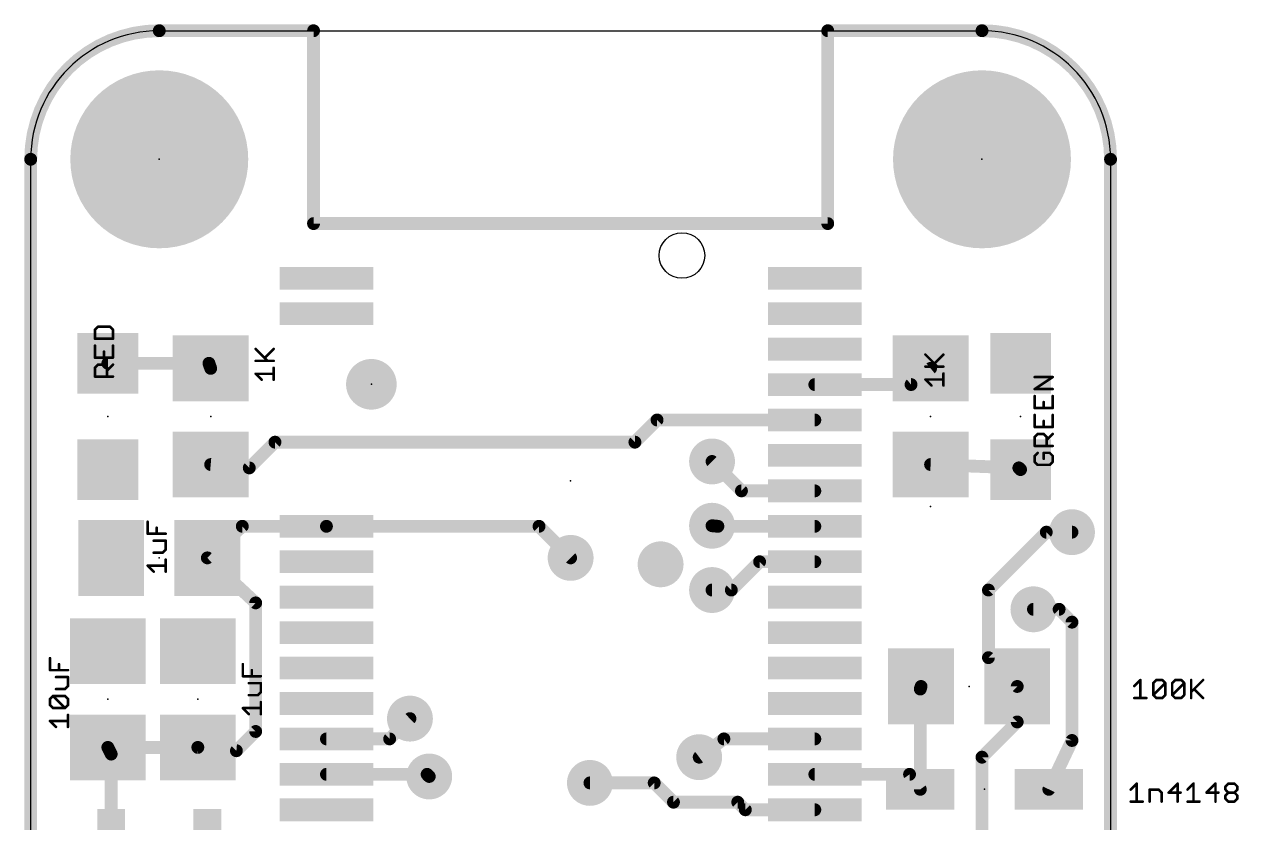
# Model space of a CAD drawing. Extents: x -0.1 to 24.3, y -0.1 to 31.9.
# Drawn here: x -0.13 to 23.87, y 16.1 to 31.88 of the extents above; entities that cross this region are included whole.
import ezdxf

# ---------------------------------------------------------------- set-up
doc = ezdxf.new("R2010")
doc.units = 0
for name, color, linetype in [('1', 12, 'CONTINUOUS'), ('17', 110, 'CONTINUOUS'), ('18', 110, 'CONTINUOUS'), ('20', 53, 'CONTINUOUS'), ('23', 53, 'CONTINUOUS'), ('27', 253, 'CONTINUOUS')]:
    doc.layers.add(name, color=color, linetype=linetype)

# ---------------------------------------------------------------- blocks, each defined once
blk = doc.blocks.new('RECT')
blk.add_solid([(-0.5, -0.5), (0.5, -0.5), (-0.5, 0.5), (0.5, 0.5)])
blk = doc.blocks.new('PIE')
at = {"const_width": 0.5}
blk.add_lwpolyline([(0, -0.25, 1), (0, 0.25, 1), (0, -0.25)], format="xyb", dxfattribs=at)
blk = doc.blocks.new('ROUNDP')
at = {"const_width": 0.5}
blk.add_lwpolyline([(0, -0.25, 1), (0, 0.25, 1), (0, -0.25)], format="xyb", dxfattribs=at)
blk = doc.blocks.new('ROUNDV')
at = {"const_width": 0.5}
blk.add_lwpolyline([(0, -0.25, 1), (0, 0.25, 1), (0, -0.25)], format="xyb", dxfattribs=at)

msp = doc.modelspace()

# ---------------------------------------------------------------- linework, layer by layer
at = {"layer": '1'}
for points, const_width in [([(2.54, 31.75, 0.4142), (0, 29.21)], 0.254), ([(2.54, 31.8135, 1), (2.54, 31.6865)], 0.127), ([(2.54, 31.6865, 1), (2.54, 31.8135)], 0.127), ([(5.6515, 31.75, 1), (5.5245, 31.75)], 0.127), ([(5.588, 31.6865, 1), (5.588, 31.8135)], 0.127), ([(15.8115, 31.75, 1), (15.6845, 31.75)], 0.127), ([(15.748, 31.8135, 1), (15.748, 31.6865)], 0.127), ([(21.336, 29.21, 0.4142), (18.796, 31.75)], 0.254), ([(18.796, 31.8135, 1), (18.796, 31.6865)], 0.127), ([(18.796, 31.6865, 1), (18.796, 31.8135)], 0.127), ([(0.0635, 29.21, 1), (-0.0635, 29.21)], 0.127), ([(21.3995, 29.21, 1), (21.2725, 29.21)], 0.127), ([(-0.0635, 29.21, 1), (0.0635, 29.21)], 0.127), ([(21.2725, 29.21, 1), (21.3995, 29.21)], 0.127), ([(5.588, 28.0035, 1), (5.588, 27.8765)], 0.127), ([(5.5245, 27.94, 1), (5.6515, 27.94)], 0.127), ([(15.6845, 27.94, 1), (15.8115, 27.94)], 0.127), ([(15.748, 27.8765, 1), (15.748, 28.0035)], 0.127), ([(1.524, 25.2435, 1), (1.524, 25.1165)], 0.127), ([(3.5821, 25.2004, 1), (3.4619, 25.1596)], 0.127), ([(3.522, 25.1165, 1), (3.522, 25.2435)], 0.127), ([(17.8205, 25.0311, 1), (17.7395, 25.1289)], 0.127), ([(3.4959, 25.0596, 1), (3.6161, 25.1004)], 0.127), ([(15.493, 24.8235, 1), (15.493, 24.6965)], 0.127), ([(17.3535, 24.8089, 1), (17.4345, 24.7111)], 0.127), ([(17.394, 24.6965, 1), (17.394, 24.8235)], 0.127), ([(12.376, 24.1235, 1), (12.376, 23.9965)], 0.127), ([(12.4209, 24.0151, 1), (12.3311, 24.1049)], 0.127), ([(15.493, 23.9965, 1), (15.493, 24.1235)], 0.127), ([(4.826, 23.6855, 1), (4.826, 23.5585)], 0.127), ([(4.8709, 23.5771, 1), (4.7811, 23.6669)], 0.127), ([(11.8931, 23.6669, 1), (11.9829, 23.5771)], 0.127), ([(11.938, 23.5585, 1), (11.938, 23.6855)], 0.127), ([(3.5615, 23.2433, 1), (3.5505, 23.1167)], 0.127), ([(13.5069, 23.2859, 1), (13.4171, 23.1961)], 0.127), ([(17.7824, 23.2435, 1), (17.7776, 23.1165)], 0.127), ([(4.2731, 23.1589, 1), (4.3629, 23.0691)], 0.127), ([(4.3125, 23.0507, 1), (4.3235, 23.1773)], 0.127), ([(19.5689, 23.1589, 1), (19.4791, 23.0691)], 0.127), ([(19.5131, 23.0351, 1), (19.6029, 23.1249)], 0.127), ([(19.5216, 23.0505, 1), (19.5264, 23.1775)], 0.127), ([(14.043, 22.7235, 1), (14.043, 22.5965)], 0.127), ([(13.9981, 22.6151, 1), (14.0879, 22.7049)], 0.127), ([(15.493, 22.5965, 1), (15.493, 22.7235)], 0.127), ([(4.18, 22.0235, 1), (4.18, 21.8965)], 0.127), ([(4.2226, 21.9129, 1), (4.1374, 22.0071)], 0.127), ([(5.843, 22.0235, 1), (5.843, 21.8965)], 0.127), ([(5.843, 21.8965, 1), (5.843, 22.0235)], 0.127), ([(10.0889, 22.0049, 1), (9.9991, 21.9151)], 0.127), ([(10.044, 21.8965, 1), (10.044, 22.0235)], 0.127), ([(13.468, 22.0342, 1), (13.456, 21.9078)], 0.127), ([(13.578, 22.0235, 1), (13.578, 21.8965)], 0.127), ([(13.572, 21.8968, 1), (13.584, 22.0232)], 0.127), ([(15.493, 21.8965, 1), (15.493, 22.0235)], 0.127), ([(20.066, 21.9075, 1), (20.066, 21.7805)], 0.127), ([(20.1109, 21.7991, 1), (20.0211, 21.8889)], 0.127), ([(20.574, 21.7805, 1), (20.574, 21.9075)], 0.127), ([(3.5333, 21.3825, 1), (3.4467, 21.2895)], 0.127), ([(3.4474, 21.3831, 1), (3.5326, 21.2889)], 0.127), ([(10.6231, 21.2911, 1), (10.7129, 21.3809)], 0.127), ([(14.402, 21.3235, 1), (14.402, 21.1965)], 0.127), ([(14.4469, 21.2151, 1), (14.3571, 21.3049)], 0.127), ([(15.493, 21.1965, 1), (15.493, 21.3235)], 0.127), ([(13.462, 20.7645, 1), (13.462, 20.6375)], 0.127), ([(13.7981, 20.7459, 1), (13.8879, 20.6561)], 0.127), ([(13.843, 20.6375, 1), (13.843, 20.7645)], 0.127), ([(18.9865, 20.701, 1), (18.8595, 20.701)], 0.127), ([(18.8781, 20.7459, 1), (18.9679, 20.6561)], 0.127), ([(4.5085, 20.447, 1), (4.3815, 20.447)], 0.127), ([(4.4017, 20.4005, 1), (4.4883, 20.4935)], 0.127), ([(19.812, 20.3835, 1), (19.812, 20.2565)], 0.127), ([(20.3649, 20.3649, 1), (20.2751, 20.2751)], 0.127), ([(20.32, 20.2565, 1), (20.32, 20.3835)], 0.127), ([(20.6375, 20.066, 1), (20.5105, 20.066)], 0.127), ([(20.5291, 20.0211, 1), (20.6189, 20.1109)], 0.127), ([(18.9679, 19.4099, 1), (18.8781, 19.3201)], 0.127), ([(18.8595, 19.365, 1), (18.9865, 19.365)], 0.127), ([(17.6403, 18.7452, 1), (17.5133, 18.7452)], 0.127), ([(17.516, 18.7634, 1), (17.6376, 18.727)], 0.127), ([(17.6528, 18.7778, 1), (17.5312, 18.8142)], 0.127), ([(19.5555, 18.796, 1), (19.4285, 18.796)], 0.127), ([(19.4471, 18.7511, 1), (19.5369, 18.8409)], 0.127), ([(7.5379, 18.1161, 1), (7.4481, 18.2059)], 0.127), ([(4.4899, 17.8621, 1), (4.4001, 17.9519)], 0.127), ([(19.4285, 18.095, 1), (19.5555, 18.095)], 0.127), ([(19.5369, 18.0501, 1), (19.4471, 18.1399)], 0.127), ([(4.3815, 17.907, 1), (4.5085, 17.907)], 0.127), ([(5.843, 17.8235, 1), (5.843, 17.6965)], 0.127), ([(7.0471, 17.8049, 1), (7.1369, 17.7151)], 0.127), ([(7.092, 17.6965, 1), (7.092, 17.8235)], 0.127), ([(13.696, 17.8235, 1), (13.696, 17.6965)], 0.127), ([(13.7338, 17.709, 1), (13.6582, 17.811)], 0.127), ([(15.493, 17.6965, 1), (15.493, 17.8235)], 0.127), ([(20.5105, 17.7292, 1), (20.6375, 17.7292)], 0.127), ([(20.6314, 17.702, 1), (20.5166, 17.7564)], 0.127), ([(1.524, 17.6555, 1), (1.524, 17.5285)], 0.127), ([(1.5808, 17.6204, 1), (1.4672, 17.5636)], 0.127), ([(1.6535, 17.46, 1), (1.5265, 17.46)], 0.127), ([(1.5332, 17.4316, 1), (1.6468, 17.4884)], 0.127), ([(3.3075, 17.6553, 1), (3.2965, 17.5287)], 0.127), ([(3.302, 17.5285, 1), (3.302, 17.6555)], 0.127), ([(4.0191, 17.5709, 1), (4.1089, 17.4811)], 0.127), ([(4.0585, 17.4627, 1), (4.0695, 17.5893)], 0.127), ([(18.8595, 17.399, 1), (18.7325, 17.399)], 0.127), ([(13.1702, 17.45, 1), (13.2458, 17.348)], 0.127), ([(18.7511, 17.4439, 1), (18.8409, 17.3541)], 0.127), ([(5.843, 17.1235, 1), (5.843, 16.9965)], 0.127), ([(7.8769, 17.1049, 1), (7.7871, 17.0151)], 0.127), ([(7.8291, 16.9731, 1), (7.9189, 17.0629)], 0.127), ([(7.832, 16.9965, 1), (7.832, 17.1235)], 0.127), ([(15.493, 17.1235, 1), (15.493, 16.9965)], 0.127), ([(17.4164, 17.097, 1), (17.3132, 17.023)], 0.127), ([(17.3648, 16.9965, 1), (17.3648, 17.1235)], 0.127), ([(11.049, 16.9545, 1), (11.049, 16.8275)], 0.127), ([(12.3639, 16.9359, 1), (12.2741, 16.8461)], 0.127), ([(12.319, 16.8275, 1), (12.319, 16.9545)], 0.127), ([(17.5133, 16.764, 1), (17.6403, 16.764)], 0.127), ([(17.5252, 16.727, 1), (17.6284, 16.801)], 0.127), ([(20.0594, 16.7912, 1), (20.1742, 16.7368)], 0.127), ([(12.7, 16.5735, 1), (12.7, 16.4465)], 0.127), ([(12.6551, 16.4651, 1), (12.7449, 16.5549)], 0.127), ([(14.0149, 16.5549, 1), (13.9251, 16.4651)], 0.127), ([(13.97, 16.4465, 1), (13.97, 16.5735)], 0.127), ([(14.12, 16.4235, 1), (14.12, 16.2965)], 0.127), ([(14.0751, 16.3151, 1), (14.1649, 16.4049)], 0.127), ([(15.493, 16.2965, 1), (15.493, 16.4235)], 0.127)]:
    msp.add_lwpolyline(points, format="xyb", dxfattribs=dict(at, const_width=const_width))
at = {"layer": '1', "const_width": 0.254}
for points in [[(2.54, 31.75), (5.588, 31.75)], [(5.588, 31.75), (5.588, 27.94)], [(15.748, 27.94), (15.748, 31.75)], [(15.748, 31.75), (18.796, 31.75)], [(0, 0), (0, 29.21)], [(21.336, 29.21), (21.336, 0)], [(5.588, 27.94), (15.748, 27.94)], [(1.524, 25.18), (3.522, 25.18)], [(3.522, 25.18), (3.556, 25.08)], [(17.394, 24.76), (17.78, 25.08)], [(15.493, 24.76), (17.394, 24.76)], [(12.376, 24.06), (11.938, 23.622)], [(15.493, 24.06), (12.376, 24.06)], [(4.826, 23.622), (4.318, 23.114)], [(11.938, 23.622), (4.826, 23.622)], [(4.318, 23.114), (3.556, 23.18)], [(14.043, 22.66), (13.462, 23.241)], [(17.78, 23.18), (19.524, 23.114)], [(19.524, 23.114), (19.558, 23.08)], [(15.493, 22.66), (14.043, 22.66)], [(4.18, 21.96), (3.49, 21.336)], [(5.843, 21.96), (4.18, 21.96)], [(5.843, 21.96), (10.044, 21.96)], [(10.044, 21.96), (10.668, 21.336)], [(13.578, 21.96), (13.462, 21.971)], [(15.493, 21.96), (13.578, 21.96)], [(18.923, 20.701), (20.066, 21.844)], [(20.066, 21.844), (20.574, 21.844)], [(3.49, 21.336), (4.445, 20.447)], [(14.402, 21.26), (13.843, 20.701)], [(15.493, 21.26), (14.402, 21.26)], [(13.843, 20.701), (13.462, 20.701)], [(18.923, 19.365), (18.923, 20.701)], [(4.445, 20.447), (4.445, 17.907)], [(19.812, 20.32), (20.32, 20.32)], [(20.32, 20.32), (20.574, 20.066)], [(20.574, 20.066), (20.574, 17.7292)], [(19.492, 18.796), (18.923, 19.365)], [(17.5768, 18.7452), (17.592, 18.796)], [(17.5768, 16.764), (17.5768, 18.7452)], [(19.492, 18.095), (19.492, 18.796)], [(7.092, 17.76), (7.493, 18.161)], [(4.445, 17.907), (4.064, 17.526)], [(18.796, 17.399), (19.492, 18.095)], [(5.843, 17.76), (7.092, 17.76)], [(13.696, 17.76), (13.208, 17.399)], [(15.493, 17.76), (13.696, 17.76)], [(20.574, 17.7292), (20.1168, 16.764)], [(3.302, 17.592), (1.524, 17.592)], [(1.59, 17.46), (1.524, 17.592)], [(1.59, 15.7781), (1.59, 17.46)], [(4.064, 17.526), (3.302, 17.592)], [(18.796, 17.399), (18.796, 15.748)], [(5.843, 17.06), (7.832, 17.06)], [(7.832, 17.06), (7.874, 17.018)], [(15.493, 17.06), (17.3648, 17.06)], [(17.3648, 17.06), (17.5768, 16.764)], [(11.049, 16.891), (12.319, 16.891)], [(12.319, 16.891), (12.7, 16.51)], [(12.7, 16.51), (13.97, 16.51)], [(13.97, 16.51), (14.12, 16.36)], [(15.493, 16.36), (14.12, 16.36)]]:
    msp.add_lwpolyline(points, dxfattribs=at)
at = {"layer": '20'}
for p, q in [((2.54, 31.75), (18.796, 31.75)), ((0, 0), (0, 29.21)), ((21.336, 29.21), (21.336, 0))]:
    msp.add_line(p, q, dxfattribs=at)
msp.add_circle((12.868, 27.31), 0.45, dxfattribs=at)
for centre, start, end in [((2.54, 29.21), 90, 180), ((18.796, 29.21), 0, 90)]:
    msp.add_arc(centre, 2.54, start, end, dxfattribs=at)
at = {"layer": '23'}
for p in [(2.54, 29.21), (18.796, 29.21), (6.731, 24.765), (1.524, 24.13), (3.556, 24.13), (17.78, 24.13), (19.558, 24.13), (10.668, 22.86), (17.78, 22.352), (2.54, 21.336), (18.542, 18.796), (1.524, 18.542), (3.302, 18.542), (18.8468, 16.764)]:
    msp.add_point(p, dxfattribs=at)
at = {"layer": '27', "const_width": 0.0508}
for points in [[(1.329, 25.9031), (1.2697, 25.8438)], [(1.5663, 25.9031), (1.329, 25.9031)], [(1.6256, 25.8438), (1.5663, 25.9031)], [(1.2697, 25.8438), (1.2697, 25.6658)], [(1.2697, 25.6658), (1.6256, 25.6658)], [(1.6256, 25.6658), (1.6256, 25.8438)], [(1.2697, 25.5289), (1.2697, 25.2916)], [(1.4477, 25.2916), (1.4477, 25.4102)], [(1.6256, 25.2916), (1.6256, 25.5289)], [(4.682, 25.2281), (4.4447, 25.4654)], [(4.6227, 25.2874), (4.8006, 25.4654)], [(1.2697, 25.2916), (1.6256, 25.2916)], [(4.4447, 25.2281), (4.8006, 25.2281)], [(17.9154, 25.1147), (17.6781, 25.352)], [(17.856, 25.174), (18.034, 25.352)], [(1.2697, 25.0953), (1.329, 25.1547)], [(1.2697, 24.9174), (1.2697, 25.0953)], [(1.329, 25.1547), (1.4477, 25.1547)], [(1.4477, 25.1547), (1.507, 25.0953)], [(1.507, 25.036), (1.6256, 25.1547)], [(1.507, 25.0953), (1.507, 24.9174)], [(4.5633, 24.8539), (4.4447, 24.9725)], [(4.4447, 24.9725), (4.8006, 24.9725)], [(4.8006, 24.8539), (4.8006, 25.0912)], [(17.6781, 25.1147), (18.034, 25.1147)], [(18.034, 24.7405), (18.034, 24.9778)], [(1.6256, 24.9174), (1.2697, 24.9174)], [(17.7967, 24.7405), (17.6781, 24.8591)], [(17.6781, 24.8591), (18.034, 24.8591)], [(19.8371, 24.6702), (20.193, 24.9075)], [(20.193, 24.9075), (19.8371, 24.9075)], [(20.193, 24.6702), (19.8371, 24.6702)], [(19.8371, 24.5333), (19.8371, 24.296)], [(20.193, 24.296), (20.193, 24.5333)], [(19.8371, 24.296), (20.193, 24.296)], [(20.0151, 24.296), (20.0151, 24.4146)], [(19.8371, 24.159), (19.8371, 23.9218)], [(20.0151, 23.9218), (20.0151, 24.0404)], [(20.193, 23.9218), (20.193, 24.159)], [(19.8371, 23.9218), (20.193, 23.9218)], [(19.8371, 23.7255), (19.8964, 23.7848)], [(19.8964, 23.7848), (20.0151, 23.7848)], [(20.0151, 23.7848), (20.0744, 23.7255)], [(20.0744, 23.6662), (20.193, 23.7848)], [(19.8371, 23.5476), (19.8371, 23.7255)], [(20.193, 23.5476), (19.8371, 23.5476)], [(20.0744, 23.7255), (20.0744, 23.5476)], [(19.8964, 23.4106), (19.8371, 23.3513)], [(19.8371, 23.3513), (19.8371, 23.2327)], [(20.1337, 23.4106), (20.0151, 23.4106)], [(20.0151, 23.4106), (20.0151, 23.292)], [(20.193, 23.3513), (20.1337, 23.4106)], [(20.193, 23.2327), (20.193, 23.3513)], [(19.8371, 23.2327), (19.8964, 23.1734)], [(19.8964, 23.1734), (20.1337, 23.1734)], [(20.1337, 23.1734), (20.193, 23.2327)], [(2.3111, 21.8127), (2.3111, 22.05)], [(2.667, 21.8127), (2.3111, 21.8127)], [(2.4891, 21.8127), (2.4891, 21.9313)], [(2.667, 21.6758), (2.4297, 21.6758)], [(2.667, 21.4978), (2.667, 21.6758)], [(2.4297, 21.4385), (2.6077, 21.4385)], [(2.6077, 21.4385), (2.667, 21.4978)], [(2.4297, 21.0643), (2.3111, 21.1829)], [(2.3111, 21.1829), (2.667, 21.1829)], [(2.667, 21.0643), (2.667, 21.3015)], [(0.3807, 19.1185), (0.3807, 19.3558)], [(0.5586, 19.1185), (0.5586, 19.2372)], [(4.1907, 18.9983), (4.1907, 19.2356)], [(0.7366, 19.1185), (0.3807, 19.1185)], [(0.7366, 18.9816), (0.4993, 18.9816)], [(0.7366, 18.8036), (0.7366, 18.9816)], [(4.5466, 18.9983), (4.1907, 18.9983)], [(4.3687, 18.9983), (4.3687, 19.1169)], [(0.4993, 18.7443), (0.6773, 18.7443)], [(0.6773, 18.7443), (0.7366, 18.8036)], [(4.5466, 18.8614), (4.3093, 18.8614)], [(4.5466, 18.6834), (4.5466, 18.8614)], [(21.8059, 18.8047), (21.9245, 18.9233)], [(21.9245, 18.9233), (21.9245, 18.5674)], [(22.1801, 18.864), (22.2394, 18.9233)], [(22.1801, 18.6267), (22.1801, 18.864)], [(22.1801, 18.6267), (22.4174, 18.864)], [(22.2394, 18.9233), (22.3581, 18.9233)], [(22.3581, 18.9233), (22.4174, 18.864)], [(22.4174, 18.864), (22.4174, 18.6267)], [(22.5543, 18.864), (22.6136, 18.9233)], [(22.5543, 18.6267), (22.5543, 18.864)], [(22.5543, 18.6267), (22.7916, 18.864)], [(22.6136, 18.9233), (22.7323, 18.9233)], [(22.7323, 18.9233), (22.7916, 18.864)], [(22.7916, 18.864), (22.7916, 18.6267)], [(22.9285, 18.9233), (22.9285, 18.5674)], [(22.9285, 18.686), (23.1658, 18.9233)], [(22.9878, 18.7454), (23.1658, 18.5674)], [(0.3807, 18.5481), (0.44, 18.6074)], [(0.3807, 18.4294), (0.3807, 18.5481)], [(0.44, 18.6074), (0.6773, 18.6074)], [(0.6773, 18.3701), (0.44, 18.6074)], [(0.6773, 18.6074), (0.7366, 18.5481)], [(0.7366, 18.5481), (0.7366, 18.4294)], [(4.3093, 18.6241), (4.4873, 18.6241)], [(4.4873, 18.6241), (4.5466, 18.6834)], [(4.5466, 18.2499), (4.5466, 18.4872)], [(21.8059, 18.5674), (22.0432, 18.5674)], [(22.2394, 18.5674), (22.1801, 18.6267)], [(22.3581, 18.5674), (22.2394, 18.5674)], [(22.4174, 18.6267), (22.3581, 18.5674)], [(22.6136, 18.5674), (22.5543, 18.6267)], [(22.7323, 18.5674), (22.6136, 18.5674)], [(22.7916, 18.6267), (22.7323, 18.5674)], [(0.44, 18.3701), (0.3807, 18.4294)], [(0.6773, 18.3701), (0.44, 18.3701)], [(0.7366, 18.4294), (0.6773, 18.3701)], [(0.7366, 17.9959), (0.7366, 18.2332)], [(4.3093, 18.2499), (4.1907, 18.3685)], [(4.1907, 18.3685), (4.5466, 18.3685)], [(0.4993, 17.9959), (0.3807, 18.1145)], [(0.3807, 18.1145), (0.7366, 18.1145)], [(21.7346, 16.7587), (21.8532, 16.8773)], [(21.8532, 16.8773), (21.8532, 16.5214)], [(22.661, 16.8773), (22.483, 16.6993)], [(22.661, 16.5214), (22.661, 16.8773)], [(22.8572, 16.7587), (22.9759, 16.8773)], [(22.9759, 16.8773), (22.9759, 16.5214)], [(23.4094, 16.8773), (23.2314, 16.6993)], [(23.4094, 16.5214), (23.4094, 16.8773)], [(23.6056, 16.818), (23.6649, 16.8773)], [(23.6056, 16.7587), (23.6056, 16.818)], [(23.6649, 16.8773), (23.7836, 16.8773)], [(23.7836, 16.8773), (23.8429, 16.818)], [(23.8429, 16.818), (23.8429, 16.7587)], [(22.1088, 16.5214), (22.1088, 16.7587)], [(22.1088, 16.7587), (22.2868, 16.7587)], [(22.2868, 16.7587), (22.3461, 16.6993)], [(22.3461, 16.6993), (22.3461, 16.5214)], [(22.483, 16.6993), (22.7203, 16.6993)], [(23.2314, 16.6993), (23.4687, 16.6993)], [(23.6649, 16.6993), (23.6056, 16.7587)], [(23.6056, 16.64), (23.6649, 16.6993)], [(23.6056, 16.5807), (23.6056, 16.64)], [(23.6649, 16.5214), (23.6056, 16.5807)], [(23.6649, 16.6993), (23.7836, 16.6993)], [(23.8429, 16.7587), (23.7836, 16.6993)], [(23.7836, 16.6993), (23.8429, 16.64)], [(23.8429, 16.5807), (23.7836, 16.5214)], [(23.8429, 16.64), (23.8429, 16.5807)], [(21.7346, 16.5214), (21.9719, 16.5214)], [(22.8572, 16.5214), (23.0945, 16.5214)], [(23.7836, 16.5214), (23.6649, 16.5214)]]:
    msp.add_lwpolyline(points, dxfattribs=at)
at = {"layer": '27', "const_width": 0.0254}
for points in [[(1.329, 25.9158, 1), (1.329, 25.8904)], [(1.338, 25.8941, 1), (1.32, 25.9121)], [(1.5753, 25.9121, 1), (1.5573, 25.8941)], [(1.5663, 25.8904, 1), (1.5663, 25.9158)], [(1.2824, 25.8438, 1), (1.257, 25.8438)], [(1.2607, 25.8527, 1), (1.2787, 25.8348)], [(1.2697, 25.6785, 1), (1.2697, 25.6531)], [(1.257, 25.6658, 1), (1.2824, 25.6658)], [(1.6383, 25.8438, 1), (1.6129, 25.8438)], [(1.6129, 25.6658, 1), (1.6383, 25.6658)], [(1.6166, 25.8348, 1), (1.6346, 25.8527)], [(1.6256, 25.6531, 1), (1.6256, 25.6785)], [(1.2824, 25.5289, 1), (1.257, 25.5289)], [(1.4604, 25.4102, 1), (1.435, 25.4102)], [(1.6383, 25.5289, 1), (1.6129, 25.5289)], [(4.4537, 25.4744, 1), (4.4357, 25.4564)], [(4.8096, 25.4564, 1), (4.7916, 25.4744)], [(1.2697, 25.3043, 1), (1.2697, 25.2789)], [(1.257, 25.2916, 1), (1.2824, 25.2916)], [(1.435, 25.2916, 1), (1.4604, 25.2916)], [(1.6129, 25.2916, 1), (1.6383, 25.2916)], [(1.6256, 25.2789, 1), (1.6256, 25.3043)], [(4.4447, 25.2408, 1), (4.4447, 25.2154)], [(4.6137, 25.2964, 1), (4.6316, 25.2784)], [(4.673, 25.2191, 1), (4.6909, 25.2371)], [(4.8006, 25.2154, 1), (4.8006, 25.2408)], [(17.6871, 25.3609, 1), (17.6691, 25.343)], [(17.8471, 25.183, 1), (17.865, 25.165)], [(18.043, 25.343, 1), (18.025, 25.3609)], [(1.2824, 25.0953, 1), (1.257, 25.0953)], [(1.2607, 25.1043, 1), (1.2787, 25.0864)], [(1.329, 25.1674, 1), (1.329, 25.142)], [(1.338, 25.1457, 1), (1.32, 25.1636)], [(1.4566, 25.1636, 1), (1.4387, 25.1457)], [(1.4477, 25.142, 1), (1.4477, 25.1674)], [(1.5197, 25.0953, 1), (1.4943, 25.0953)], [(1.498, 25.045, 1), (1.5159, 25.0271)], [(1.498, 25.0864, 1), (1.5159, 25.1043)], [(1.6346, 25.1457, 1), (1.6166, 25.1636)], [(4.4537, 24.9815, 1), (4.4357, 24.9636)], [(4.4447, 24.9852, 1), (4.4447, 24.9598)], [(4.8133, 25.0912, 1), (4.7879, 25.0912)], [(4.8006, 24.9598, 1), (4.8006, 24.9852)], [(17.6781, 25.1274, 1), (17.6781, 25.102)], [(17.9064, 25.1057, 1), (17.9243, 25.1237)], [(18.0467, 24.9778, 1), (18.0213, 24.9778)], [(18.034, 25.102, 1), (18.034, 25.1274)], [(1.2697, 24.9301, 1), (1.2697, 24.9047)], [(1.257, 24.9174, 1), (1.2824, 24.9174)], [(1.4943, 24.9174, 1), (1.5197, 24.9174)], [(1.6256, 24.9047, 1), (1.6256, 24.9301)], [(4.5544, 24.8449, 1), (4.5723, 24.8629)], [(4.7879, 24.8539, 1), (4.8133, 24.8539)], [(17.6871, 24.8681, 1), (17.6691, 24.8501)], [(17.6781, 24.8718, 1), (17.6781, 24.8464)], [(17.7878, 24.7315, 1), (17.8057, 24.7495)], [(18.0213, 24.7405, 1), (18.0467, 24.7405)], [(18.034, 24.8464, 1), (18.034, 24.8718)], [(19.8371, 24.9202, 1), (19.8371, 24.8948)], [(20.2, 24.8969, 1), (20.186, 24.918)], [(20.193, 24.8948, 1), (20.193, 24.9202)], [(19.8371, 24.6829, 1), (19.8371, 24.6575)], [(19.8301, 24.6808, 1), (19.8441, 24.6596)], [(19.8498, 24.5333, 1), (19.8244, 24.5333)], [(20.2057, 24.5333, 1), (20.1803, 24.5333)], [(20.193, 24.6575, 1), (20.193, 24.6829)], [(19.8371, 24.3087, 1), (19.8371, 24.2833)], [(19.8244, 24.296, 1), (19.8498, 24.296)], [(20.0278, 24.4146, 1), (20.0024, 24.4146)], [(20.0024, 24.296, 1), (20.0278, 24.296)], [(20.1803, 24.296, 1), (20.2057, 24.296)], [(20.193, 24.2833, 1), (20.193, 24.3087)], [(19.8498, 24.159, 1), (19.8244, 24.159)], [(20.0278, 24.0404, 1), (20.0024, 24.0404)], [(20.2057, 24.159, 1), (20.1803, 24.159)], [(19.8371, 23.9345, 1), (19.8371, 23.9091)], [(19.8244, 23.9218, 1), (19.8498, 23.9218)], [(19.8964, 23.7975, 1), (19.8964, 23.7721)], [(19.9054, 23.7759, 1), (19.8874, 23.7938)], [(20.0024, 23.9218, 1), (20.0278, 23.9218)], [(20.024, 23.7938, 1), (20.0061, 23.7759)], [(20.0151, 23.7721, 1), (20.0151, 23.7975)], [(20.1803, 23.9218, 1), (20.2057, 23.9218)], [(20.202, 23.7759, 1), (20.184, 23.7938)], [(20.193, 23.9091, 1), (20.193, 23.9345)], [(19.8498, 23.7255, 1), (19.8244, 23.7255)], [(19.8281, 23.7345, 1), (19.8461, 23.7165)], [(19.8371, 23.5603, 1), (19.8371, 23.5349)], [(19.8244, 23.5476, 1), (19.8498, 23.5476)], [(20.0871, 23.7255, 1), (20.0617, 23.7255)], [(20.0654, 23.6752, 1), (20.0833, 23.6572)], [(20.0617, 23.5476, 1), (20.0871, 23.5476)], [(20.0654, 23.7165, 1), (20.0833, 23.7345)], [(20.193, 23.5349, 1), (20.193, 23.5603)], [(19.8498, 23.3513, 1), (19.8244, 23.3513)], [(19.8281, 23.3603, 1), (19.8461, 23.3423)], [(19.9054, 23.4017, 1), (19.8874, 23.4196)], [(20.0151, 23.4233, 1), (20.0151, 23.3979)], [(20.0278, 23.4106, 1), (20.0024, 23.4106)], [(20.0024, 23.292, 1), (20.0278, 23.292)], [(20.1427, 23.4196, 1), (20.1247, 23.4017)], [(20.1337, 23.3979, 1), (20.1337, 23.4233)], [(20.2057, 23.3513, 1), (20.1803, 23.3513)], [(20.184, 23.3423, 1), (20.202, 23.3603)], [(19.8461, 23.2417, 1), (19.8281, 23.2237)], [(19.8244, 23.2327, 1), (19.8498, 23.2327)], [(19.8964, 23.1861, 1), (19.8964, 23.1607)], [(19.8874, 23.1644, 1), (19.9054, 23.1823)], [(20.1247, 23.1823, 1), (20.1427, 23.1644)], [(20.1337, 23.1607, 1), (20.1337, 23.1861)], [(20.1803, 23.2327, 1), (20.2057, 23.2327)], [(20.202, 23.2237, 1), (20.184, 23.2417)], [(2.3238, 22.05, 1), (2.2984, 22.05)], [(2.3111, 21.8254, 1), (2.3111, 21.8)], [(2.5018, 21.9313, 1), (2.4764, 21.9313)], [(2.667, 21.8, 1), (2.667, 21.8254)], [(2.2984, 21.8127, 1), (2.3238, 21.8127)], [(2.4297, 21.6885, 1), (2.4297, 21.6631)], [(2.4764, 21.8127, 1), (2.5018, 21.8127)], [(2.6797, 21.6758, 1), (2.6543, 21.6758)], [(2.667, 21.6631, 1), (2.667, 21.6885)], [(2.4297, 21.4512, 1), (2.4297, 21.4258)], [(2.5987, 21.4475, 1), (2.6167, 21.4295)], [(2.6077, 21.4258, 1), (2.6077, 21.4512)], [(2.6543, 21.4978, 1), (2.6797, 21.4978)], [(2.676, 21.4888, 1), (2.658, 21.5068)], [(2.3201, 21.1919, 1), (2.3021, 21.1739)], [(2.3111, 21.1956, 1), (2.3111, 21.1702)], [(2.6797, 21.3015, 1), (2.6543, 21.3015)], [(2.667, 21.1702, 1), (2.667, 21.1956)], [(2.4208, 21.0553, 1), (2.4387, 21.0733)], [(2.6543, 21.0643, 1), (2.6797, 21.0643)], [(0.3934, 19.3558, 1), (0.368, 19.3558)], [(0.5714, 19.2372, 1), (0.5459, 19.2372)], [(4.2034, 19.2356, 1), (4.178, 19.2356)], [(0.3807, 19.1312, 1), (0.3807, 19.1058)], [(0.368, 19.1185, 1), (0.3934, 19.1185)], [(0.4993, 18.9943, 1), (0.4993, 18.9689)], [(0.5459, 19.1185, 1), (0.5714, 19.1185)], [(0.7493, 18.9816, 1), (0.7239, 18.9816)], [(0.7366, 19.1058, 1), (0.7366, 19.1312)], [(0.7366, 18.9689, 1), (0.7366, 18.9943)], [(4.1907, 19.011, 1), (4.1907, 18.9856)], [(4.178, 18.9983, 1), (4.2034, 18.9983)], [(4.3814, 19.1169, 1), (4.356, 19.1169)], [(4.356, 18.9983, 1), (4.3814, 18.9983)], [(4.5466, 18.9856, 1), (4.5466, 19.011)], [(0.4993, 18.757, 1), (0.4993, 18.7316)], [(0.6683, 18.7533, 1), (0.6863, 18.7353)], [(0.6773, 18.7316, 1), (0.6773, 18.757)], [(0.7239, 18.8036, 1), (0.7493, 18.8036)], [(0.7456, 18.7946, 1), (0.7276, 18.8126)], [(4.3093, 18.8741, 1), (4.3093, 18.8487)], [(4.5593, 18.8614, 1), (4.5339, 18.8614)], [(4.5466, 18.8487, 1), (4.5466, 18.8741)], [(21.7969, 18.8136, 1), (21.8149, 18.7957)], [(21.9372, 18.9233, 1), (21.9118, 18.9233)], [(21.9335, 18.9143, 1), (21.9156, 18.9323)], [(22.1928, 18.864, 1), (22.1674, 18.864)], [(22.1711, 18.873, 1), (22.1891, 18.855)], [(22.2394, 18.936, 1), (22.2394, 18.9106)], [(22.2484, 18.9143, 1), (22.2304, 18.9323)], [(22.367, 18.9323, 1), (22.3491, 18.9143)], [(22.3581, 18.9106, 1), (22.3581, 18.936)], [(22.4301, 18.864, 1), (22.4047, 18.864)], [(22.4264, 18.855, 1), (22.4084, 18.873)], [(22.4084, 18.855, 1), (22.4264, 18.873)], [(22.567, 18.864, 1), (22.5416, 18.864)], [(22.5453, 18.873, 1), (22.5633, 18.855)], [(22.6136, 18.936, 1), (22.6136, 18.9106)], [(22.6226, 18.9143, 1), (22.6046, 18.9323)], [(22.7412, 18.9323, 1), (22.7233, 18.9143)], [(22.7323, 18.9106, 1), (22.7323, 18.936)], [(22.8043, 18.864, 1), (22.7789, 18.864)], [(22.8006, 18.855, 1), (22.7826, 18.873)], [(22.7826, 18.855, 1), (22.8006, 18.873)], [(22.9412, 18.9233, 1), (22.9158, 18.9233)], [(22.9968, 18.7543, 1), (22.9789, 18.7364)], [(23.1748, 18.9143, 1), (23.1568, 18.9323)], [(0.3934, 18.5481, 1), (0.368, 18.5481)], [(0.3717, 18.557, 1), (0.3897, 18.5391)], [(0.44, 18.6201, 1), (0.44, 18.5947)], [(0.449, 18.6164, 1), (0.431, 18.5984)], [(0.449, 18.5984, 1), (0.431, 18.6164)], [(0.6863, 18.6164, 1), (0.6683, 18.5984)], [(0.6773, 18.5947, 1), (0.6773, 18.6201)], [(0.7493, 18.5481, 1), (0.7239, 18.5481)], [(0.7276, 18.5391, 1), (0.7456, 18.557)], [(4.3093, 18.6368, 1), (4.3093, 18.6114)], [(4.4783, 18.6331, 1), (4.4963, 18.6151)], [(4.4873, 18.6114, 1), (4.4873, 18.6368)], [(4.5339, 18.6834, 1), (4.5593, 18.6834)], [(4.5593, 18.4872, 1), (4.5339, 18.4872)], [(4.5556, 18.6744, 1), (4.5376, 18.6924)], [(21.8059, 18.5801, 1), (21.8059, 18.5547)], [(21.9118, 18.5674, 1), (21.9372, 18.5674)], [(22.0432, 18.5547, 1), (22.0432, 18.5801)], [(22.1891, 18.6357, 1), (22.1711, 18.6177)], [(22.1711, 18.6357, 1), (22.1891, 18.6177)], [(22.1674, 18.6267, 1), (22.1928, 18.6267)], [(22.2394, 18.5801, 1), (22.2394, 18.5547)], [(22.2304, 18.5584, 1), (22.2484, 18.5764)], [(22.3491, 18.5764, 1), (22.367, 18.5584)], [(22.3581, 18.5547, 1), (22.3581, 18.5801)], [(22.4047, 18.6267, 1), (22.4301, 18.6267)], [(22.4264, 18.6177, 1), (22.4084, 18.6357)], [(22.5633, 18.6357, 1), (22.5453, 18.6177)], [(22.5453, 18.6357, 1), (22.5633, 18.6177)], [(22.5416, 18.6267, 1), (22.567, 18.6267)], [(22.6136, 18.5801, 1), (22.6136, 18.5547)], [(22.6046, 18.5584, 1), (22.6226, 18.5764)], [(22.7233, 18.5764, 1), (22.7412, 18.5584)], [(22.7323, 18.5547, 1), (22.7323, 18.5801)], [(22.7789, 18.6267, 1), (22.8043, 18.6267)], [(22.8006, 18.6177, 1), (22.7826, 18.6357)], [(22.9195, 18.695, 1), (22.9375, 18.6771)], [(22.9158, 18.5674, 1), (22.9412, 18.5674)], [(23.1568, 18.5584, 1), (23.1748, 18.5764)], [(0.3897, 18.4384, 1), (0.3717, 18.4204)], [(0.368, 18.4294, 1), (0.3934, 18.4294)], [(0.44, 18.3828, 1), (0.44, 18.3574)], [(0.431, 18.3611, 1), (0.449, 18.3791)], [(0.6683, 18.3791, 1), (0.6863, 18.3611)], [(0.6683, 18.3611, 1), (0.6863, 18.3791)], [(0.6773, 18.3574, 1), (0.6773, 18.3828)], [(0.7239, 18.4294, 1), (0.7493, 18.4294)], [(0.7493, 18.2332, 1), (0.7239, 18.2332)], [(0.7456, 18.4204, 1), (0.7276, 18.4384)], [(4.1997, 18.3775, 1), (4.1817, 18.3596)], [(4.1907, 18.3812, 1), (4.1907, 18.3558)], [(4.3004, 18.2409, 1), (4.3183, 18.2589)], [(4.5339, 18.2499, 1), (4.5593, 18.2499)], [(4.5466, 18.3558, 1), (4.5466, 18.3812)], [(0.3897, 18.1235, 1), (0.3717, 18.1056)], [(0.3807, 18.1272, 1), (0.3807, 18.1018)], [(0.4904, 17.9869, 1), (0.5083, 18.0049)], [(0.7239, 17.9959, 1), (0.7493, 17.9959)], [(0.7366, 18.1018, 1), (0.7366, 18.1272)], [(21.8659, 16.8773, 1), (21.8405, 16.8773)], [(21.8622, 16.8683, 1), (21.8443, 16.8863)], [(22.6737, 16.8773, 1), (22.6483, 16.8773)], [(22.6699, 16.8683, 1), (22.652, 16.8863)], [(22.9886, 16.8773, 1), (22.9632, 16.8773)], [(22.9848, 16.8683, 1), (22.9669, 16.8863)], [(23.4221, 16.8773, 1), (23.3967, 16.8773)], [(23.4184, 16.8683, 1), (23.4004, 16.8863)], [(23.6183, 16.818, 1), (23.5929, 16.818)], [(23.5967, 16.827, 1), (23.6146, 16.809)], [(23.6649, 16.89, 1), (23.6649, 16.8646)], [(23.6739, 16.8683, 1), (23.656, 16.8863)], [(23.7926, 16.8863, 1), (23.7746, 16.8683)], [(23.7836, 16.8646, 1), (23.7836, 16.89)], [(23.8556, 16.818, 1), (23.8302, 16.818)], [(23.8339, 16.809, 1), (23.8519, 16.827)], [(21.7256, 16.7676, 1), (21.7436, 16.7497)], [(22.1215, 16.7587, 1), (22.0961, 16.7587)], [(22.1088, 16.7714, 1), (22.1088, 16.746)], [(22.2957, 16.7676, 1), (22.2778, 16.7497)], [(22.2868, 16.746, 1), (22.2868, 16.7714)], [(22.3588, 16.6993, 1), (22.3334, 16.6993)], [(22.3371, 16.6904, 1), (22.3551, 16.7083)], [(22.474, 16.7083, 1), (22.492, 16.6904)], [(22.483, 16.712, 1), (22.483, 16.6867)], [(22.7203, 16.6867, 1), (22.7203, 16.712)], [(22.8482, 16.7676, 1), (22.8662, 16.7497)], [(23.2224, 16.7083, 1), (23.2404, 16.6904)], [(23.2314, 16.712, 1), (23.2314, 16.6867)], [(23.4687, 16.6867, 1), (23.4687, 16.712)], [(23.5929, 16.7587, 1), (23.6183, 16.7587)], [(23.6183, 16.64, 1), (23.5929, 16.64)], [(23.5929, 16.5807, 1), (23.6183, 16.5807)], [(23.6146, 16.7676, 1), (23.5967, 16.7497)], [(23.5967, 16.649, 1), (23.6146, 16.6311)], [(23.6146, 16.5897, 1), (23.5967, 16.5717)], [(23.6649, 16.712, 1), (23.6649, 16.6867)], [(23.6739, 16.6904, 1), (23.656, 16.7083)], [(23.656, 16.6904, 1), (23.6739, 16.7083)], [(23.7926, 16.7083, 1), (23.7746, 16.6904)], [(23.7746, 16.7083, 1), (23.7926, 16.6904)], [(23.7836, 16.6867, 1), (23.7836, 16.712)], [(23.8302, 16.7587, 1), (23.8556, 16.7587)], [(23.8556, 16.64, 1), (23.8302, 16.64)], [(23.8302, 16.5807, 1), (23.8556, 16.5807)], [(23.8519, 16.7497, 1), (23.8339, 16.7676)], [(23.8339, 16.6311, 1), (23.8519, 16.649)], [(23.8519, 16.5717, 1), (23.8339, 16.5897)], [(21.7346, 16.5341, 1), (21.7346, 16.5087)], [(21.8405, 16.5214, 1), (21.8659, 16.5214)], [(21.9719, 16.5087, 1), (21.9719, 16.5341)], [(22.0961, 16.5214, 1), (22.1215, 16.5214)], [(22.3334, 16.5214, 1), (22.3588, 16.5214)], [(22.6483, 16.5214, 1), (22.6737, 16.5214)], [(22.8572, 16.5341, 1), (22.8572, 16.5087)], [(22.9632, 16.5214, 1), (22.9886, 16.5214)], [(23.0945, 16.5087, 1), (23.0945, 16.5341)], [(23.3967, 16.5214, 1), (23.4221, 16.5214)], [(23.6649, 16.5341, 1), (23.6649, 16.5087)], [(23.656, 16.5124, 1), (23.6739, 16.5304)], [(23.7746, 16.5304, 1), (23.7926, 16.5124)], [(23.7836, 16.5087, 1), (23.7836, 16.5341)]]:
    msp.add_lwpolyline(points, format="xyb", dxfattribs=at)

# ---------------------------------------------------------------- block references
at = {"layer": '1'}
for p, xscale, yscale in [((5.843, 26.86), 1.85, 0.45), ((15.493, 26.86), 1.85, 0.45), ((5.843, 26.16), 1.85, 0.45), ((15.493, 26.16), 1.85, 0.45), ((15.493, 25.46), 1.85, 0.45), ((19.558, 25.18), 1.2, 1.2), ((15.493, 24.76), 1.85, 0.45), ((15.493, 24.06), 1.85, 0.45), ((15.493, 23.36), 1.85, 0.45), ((19.558, 23.08), 1.2, 1.2), ((15.493, 22.66), 1.85, 0.45), ((5.843, 21.96), 1.85, 0.45), ((15.493, 21.96), 1.85, 0.45), ((5.843, 21.26), 1.85, 0.45), ((15.493, 21.26), 1.85, 0.45), ((5.843, 20.56), 1.85, 0.45), ((15.493, 20.56), 1.85, 0.45), ((5.843, 19.86), 1.85, 0.45), ((15.493, 19.86), 1.85, 0.45), ((17.592, 18.796), 1.3, 1.5), ((19.492, 18.796), 1.3, 1.5), ((5.843, 19.16), 1.85, 0.45), ((15.493, 19.16), 1.85, 0.45), ((5.843, 18.46), 1.85, 0.45), ((15.493, 18.46), 1.85, 0.45), ((5.843, 17.76), 1.85, 0.45), ((15.493, 17.76), 1.85, 0.45), ((5.843, 17.06), 1.85, 0.45), ((15.493, 17.06), 1.85, 0.45), ((5.843, 16.36), 1.85, 0.45), ((15.493, 16.36), 1.85, 0.45), ((1.59, 15.7781), 0.55, 1.2), ((3.49, 15.7781), 0.55, 1.2)]:
    msp.add_blockref('RECT', p, dxfattribs=dict(at, xscale=xscale, yscale=yscale))
for p, xscale, yscale, rotation in [((1.524, 25.18), 1.2, 1.2, 180), ((3.556, 25.08), 1.3, 1.5, 90), ((17.78, 25.08), 1.3, 1.5, 270), ((3.556, 23.18), 1.3, 1.5, 90), ((17.78, 23.18), 1.3, 1.5, 270), ((1.524, 23.08), 1.2, 1.2, 180), ((1.59, 21.336), 1.3, 1.5, 180), ((3.49, 21.336), 1.3, 1.5, 180), ((1.524, 19.492), 1.3, 1.5, 90), ((3.302, 19.492), 1.3, 1.5, 90), ((1.524, 17.592), 1.3, 1.5, 90), ((3.302, 17.592), 1.3, 1.5, 90), ((17.5768, 16.764), 1.35, 0.8, 180), ((20.1168, 16.764), 1.35, 0.8, 180)]:
    msp.add_blockref('RECT', p, dxfattribs=dict(at, xscale=xscale, yscale=yscale, rotation=rotation))
msp.add_blockref('PIE', (6.731, 24.765), dxfattribs=at)
at = {"layer": '17', "xscale": 3.516, "yscale": 3.516}
for p in [(2.54, 29.21), (18.796, 29.21)]:
    msp.add_blockref('ROUNDP', p, dxfattribs=at)
at = {"layer": '18', "xscale": 0.9064, "yscale": 0.9064}
for p in [(13.462, 23.241), (13.462, 23.241), (13.462, 21.971), (13.462, 21.971), (20.574, 21.844), (20.574, 21.844), (10.668, 21.336), (10.668, 21.336), (12.446, 21.209), (12.446, 21.209), (13.462, 20.701), (13.462, 20.701), (19.812, 20.32), (19.812, 20.32), (7.493, 18.161), (7.493, 18.161), (13.208, 17.399), (13.208, 17.399), (7.874, 17.018), (7.874, 17.018), (11.049, 16.891), (11.049, 16.891)]:
    msp.add_blockref('ROUNDV', p, dxfattribs=at)

doc.saveas('drawing.dxf')
